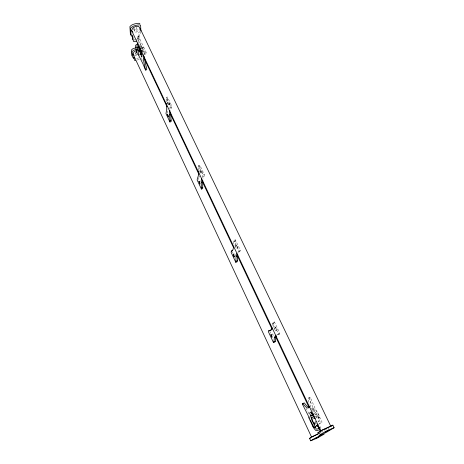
<?xml version="1.0" encoding="UTF-8"?>
<svg xmlns="http://www.w3.org/2000/svg" width="464" height="464" viewBox="0 0 464 464"><rect width="100%" height="100%" fill="white"/><g stroke="black" fill="none" stroke-linecap="round" stroke-linejoin="round"><path stroke-width="0.35" stroke-dasharray="2.32 1.74" d="M167.208 113.216L167.962 108.802M166.402 101.703L166.135 97.376L167.405 96.97L171.5 105.577L170.648 111.569M168.02 104.557L167.405 96.97M167.684 102.631L168.589 105.363L169.859 104.957L169.424 102.788L168.954 102.225L167.684 102.631L168.589 105.363M168.954 102.225L169.859 104.957M318.298 420.604L318.925 421.857L318.298 420.604L314.998 422.107M169.876 108.837L170.218 105.983L166.135 97.376M272.345 325.363L273 322.515L274.41 321.935L279.821 333.309L279.293 334.237L276.753 335.043M273.522 327.294L273.905 322.903L274.41 321.935M198.395 179.498L198.522 178.112M198.609 170.561L198.528 165.613L199.845 165.161L204.317 174.568L204.143 176.059L202.942 178.286M200.042 172.167L199.845 165.161M200.077 170.949L200.001 171.657L200.999 173.768L202.31 173.31L201.927 171.193L201.388 170.497L200.077 170.949L200.61 171.651L200.999 173.768M200.222 181.436L200.291 180.763M201.388 170.497L201.312 171.204L202.31 173.31M202.234 177.631L202.994 175.027L198.528 165.613M233.705 243.757L233.995 240.34L235.358 239.824L240.265 250.148L239.929 251.389L238.241 252.81M235.062 246.1L235.358 239.824M235.532 245.746L235.381 246.338L236.478 248.646L237.835 248.136L237.516 246.094L236.889 245.23L235.532 245.746L236.153 246.61L236.478 248.646M236.889 245.23L236.739 245.821L237.835 248.136M237.73 252.613L238.566 251.906L238.896 250.67L233.995 240.34M142.442 50.849C142.744 49.845 140.145 42.85 140.824 47.815M310.132 407.206L310.781 405.629L310.636 402.178L309.621 397.66L310.178 397.132L315.74 409.799L316.813 411.087L322.051 422.089L319.261 424.125M142.436 47.989L143.672 47.618L141.897 43.343L138.603 36.412L137.367 36.772L142.112 47.543L142.436 47.989L143.794 47.328L146.183 52.351L146.23 53.824L144.988 54.195L143.892 53.795L145.128 53.424L146.23 53.824M320.699 428.713L320.873 427.344L319.423 426.051M139.948 28.136L138.823 30.566L135.929 32.271L133.539 32.271M140.203 31.54L138.661 32.59L138.597 38.019L137.657 38.976L135.656 39.562M198.807 177.561L199.653 175.908M274.514 327.978L274.276 328.425L275.483 330.971L277.13 329.95L276.648 328.448L275.918 327.398L274.514 327.978L275.239 329.034L275.726 330.53L275.483 330.971M272.217 334.283L272.443 333.86L273.139 334.892L273.383 336.76M275.918 327.398L275.68 327.845L276.886 330.391M277.884 334.828L278.406 333.9L279.821 333.309M144.455 54.543L145.128 53.424M318.211 417.467L317.973 417.826L318.652 416.817L318.211 417.467L316.68 413.836L311.953 408.767L312.8 408.883L313.049 408.065L314.053 412.67M138.388 40.525L139.333 39.568L139.403 34.145L140.812 33.385L140.888 31.68M310.178 397.132L308.177 398.303L309.256 404.202M315.207 421.637L315.445 422.814L316.025 423.702L316.257 423.504M316.094 418.018L316.825 417.072L315.543 414.201L312.359 411.475M318.925 423.974L322.051 422.089M326.395 429.038L323.414 430.743M143.04 52.333L144.089 51.092L140.58 44.44M142.558 51.324L143.028 50.849L143.074 51.498L139.948 45.252L138.8 44.869M318.704 433.608L321.569 432.297M321.036 431.833L322.822 431.015M318.002 434.02L319.818 433.225M272.501 323.483L273.905 322.903M238.896 250.67L240.265 250.148M238.566 251.906L239.929 251.389M233.688 241.616L235.045 241.1M202.994 175.027L204.317 174.568M202.826 176.517L204.143 176.059M198.377 167.139L199.688 166.686M170.218 105.983L171.5 105.577M170.189 107.683L171.46 107.271M166.118 99.099L167.388 98.693M144.988 54.195L144.936 52.722L146.183 52.351M137.361 60.007L139.293 59.433M139.583 46.168L140.807 45.808M136.66 58.499L138.585 57.93M133.649 40.153L134.989 39.759M277.02 334.683L279.293 334.237M320.421 432.958L321.024 432.848M131.521 34.417L132.008 34.527M137.095 54.787L135.871 54.346L135.163 52.826L135.662 53.308M134.282 55.535L137.129 55.477M315.607 423.319L316.407 423.539M315.613 424.74L316.112 424.885M314.65 414.294L316.088 414.746L319.238 417.443L318.443 417.124M314.749 415.715L318.472 418.58L319.58 417.861C319.249 413.465 315.508 410.002 312.353 407.45L311.675 407.885L312.284 410.768M140.87 44.706L140.087 43.981M133.76 27.475L133.864 29.441L134.392 29.98L135.882 29.551L136.335 28.727L136.271 27.417M133.864 29.441L135.14 31.552L136.625 31.117L137.083 30.293L136.955 27.678L136.428 27.127M234.709 253.796L235.77 256.053M141.943 50.622L142.9 52.49M328.164 428.202L328.779 429.496M142.552 47.699L144.936 52.722M273 322.515L278.406 333.9M308.728 397.776L314.29 410.454L315.358 411.742L320.583 422.756M140.876 47.247L141.358 48.262M309.03 413.772L306.02 408.279M141.456 58.476L142.326 60.32M232.418 251.824L233.299 253.692M269.688 331.052L270.901 333.628M134.467 28.397L134.612 31.013M135.732 51.736L135.871 54.346M137.367 36.772L137.576 40.954M138.603 36.412L138.927 43.384"/><path stroke-width="0.7" d="M233.723 246.61L232.957 249.731L231.374 251.157L231.107 252.317L235.799 262.305L237.11 261.8L237.423 260.716L237.754 254.649M170.63 112.265L171.152 121.591L169.917 121.991L169.412 110.571M143.225 54.914L143.428 60.036L145.551 70.087L146.752 69.722L146.705 68.347L145.493 63.951L144.333 56.666M311.17 412.206L311.483 413.952M309.761 418.331L309.853 416.904L310.834 415.698L313.258 414.567M311.187 417.478L311.541 419.444L316.222 429.096L317.185 429.125L319.574 427.814M271.202 329.91L268.766 330.722L268.337 331.609L273.482 342.577L273.963 341.777L274.352 337.548L275.628 335.263M273.482 342.577L274.845 342.003L275.326 341.208L275.732 336.974L276.376 335.826M202.733 180.131L202.687 188.622L201.417 189.074L201.237 182.433L201.643 178.744M136.625 46.4L136.706 45.797M235.799 262.305L236.095 256.383L236.895 253.321M309.349 406.273L308.705 407.844L307.417 408.007L305.266 406.458L302.812 403.471L302.302 403.958L308.189 415.599L308.595 417.351L313.548 427.912L314.488 427.483M131.596 30.56L132.704 28.118L135.627 26.39L138.637 26.402L139.948 28.136L330.809 426.317L320.844 430.899L131.596 30.56L132.605 31.842M317.399 434.287L311.605 437.181L133.006 54.004L134.061 51.759L136.851 50.124L138.284 50.1M272.136 327.868L270.901 330.235L268.766 330.722M313.67 422.379L313.902 422.182L314.836 424.148L314.604 424.345L314.024 423.464M315.369 418.11L314.418 418.632L311.773 416.823M313.461 414.05L311.501 415.373M313.548 427.912L313.948 427.622L313.374 426.404M315.056 426.81L317.823 424.78M314.952 427.269L315.352 426.979M318.147 424.937L315.653 426.399M317.759 433.283L318.925 432.442M310.689 440.8L313.983 438.793L324.145 434.153L316.837 438.283L310.689 440.8L309.563 438.381L311.738 436.897L318.704 433.608M331.197 426.248L332.856 425.146L334.097 427.727L326.035 432.523L318.936 435.795C319.377 434.611 328.129 429.954 334.097 427.727M320.003 429.374L317.573 430.505L315.758 430.453L314.667 429.258L310.329 419.961M310.694 437.883L309.563 438.381M302.302 403.958L304.204 402.845L306.669 405.832L308.833 407.375M273.963 341.777L275.326 341.208M274.352 337.548L275.732 336.974M236.101 261.226L237.423 260.716M236.095 256.383L237.423 255.873M231.374 251.157L232.684 250.659M332.856 425.146L322.132 430.018L317.857 432.726L319.51 432.019M201.573 187.758L202.849 187.305M201.237 182.433L202.524 181.981M169.957 120.489L171.193 120.083M169.343 114.77L170.59 114.37M138.121 43.918L136.555 44.399L135.685 45.263L135.523 46.412L137.124 53.482L137.727 54.433M136.387 41.11L134.38 41.702L133.365 41.319L132.75 36.088L131.132 35.96L130.651 28.159C132.785 25.613 136.689 25.073 139.832 24.83L140.621 25.282L140.859 30.966M137.785 47.183L132.837 48.737L131.382 50.06L131.886 55.877M137.825 48.911L133.557 50.274L132.095 51.597L132.443 57.217L133.986 57.31L134.461 60.256L135.436 60.593M130.912 34.597L130.396 34.394L129.903 26.576C132.031 24.029 135.935 23.496 139.078 23.258L139.861 23.705M312.661 415.819L314.789 417.258M313.067 413.714L310.665 412.067L309.755 412.85L309.72 413.459L310.665 415.756M316.639 425.355L319.255 427.709M312.684 425.778L313.235 426.416M138.864 50.414L138.579 50.077L138.603 50.669M138.91 51.603L139.194 51.939L139.171 51.347M133.006 54.004L133.858 55.025M138.916 55.059C139.786 55.025 138.139 53.018 138.121 52.101L137.675 43.042M140 51.336L140.302 51.794M144.06 58.18L166.953 106.65M170.671 114.509L198.818 174.116M202.536 181.975L233.473 247.48M237.185 255.339L272.142 329.353M275.546 336.562L308.954 407.299M311.431 412.542L312.672 415.164M317.927 426.294L318.855 428.26M319.476 429.571L320.404 431.537M313.722 426.097L313.884 426.439M138.243 54.526L142.761 63.423L145.551 70.087M169.917 121.991L165.984 113.61L166.715 109.202L166.617 103.658M201.417 189.074L197.125 179.945C197.652 177.068 199.305 174.365 198.65 171.245M141.16 55.924L141.827 57.101L141.827 54.369L140.957 49.921M138.504 46.296L140.859 54.99L140.482 52.844M311.553 417.078L312.991 421.863M140.174 48.291L141.92 54.909M138.823 46.139L139.855 50.686M133.47 56.968L133.754 58.742M132.089 35.183L132.634 39.765M167.539 114.283L168.415 116.934L167.539 114.283M199.015 181.209L199.914 183.941L199.015 181.209M233.392 254.295L233.247 254.852L234.308 257.108L233.989 255.148L233.392 254.295M136.648 52.154L136.259 51.284L136.648 52.154M271.075 334.428L270.854 334.846L272.02 337.328L271.771 335.46L271.075 334.428M316.634 437.714L315.59 438.399L319.447 436.415L316.634 437.714M326.117 431.503L325.044 432.21L329.086 430.14L326.117 431.503"/></g></svg>
